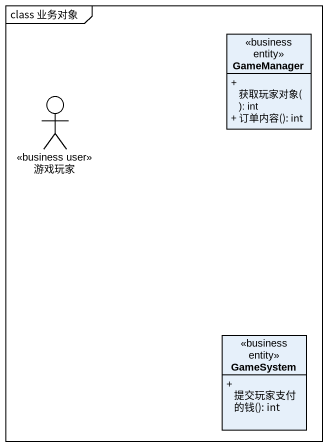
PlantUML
@startuml
mainframe class 业务对象
allowmixing
hide circle
hide empty members
skinparam classAttributeIconSize 0
class GameManager <<business entity>> {
  + 获取玩家对象(): int
  + 订单内容(): int
}
actor 游戏玩家 <<business user>>
class GameSystem <<business entity>> {
  + 提交玩家支付的钱(): int
}
@enduml
